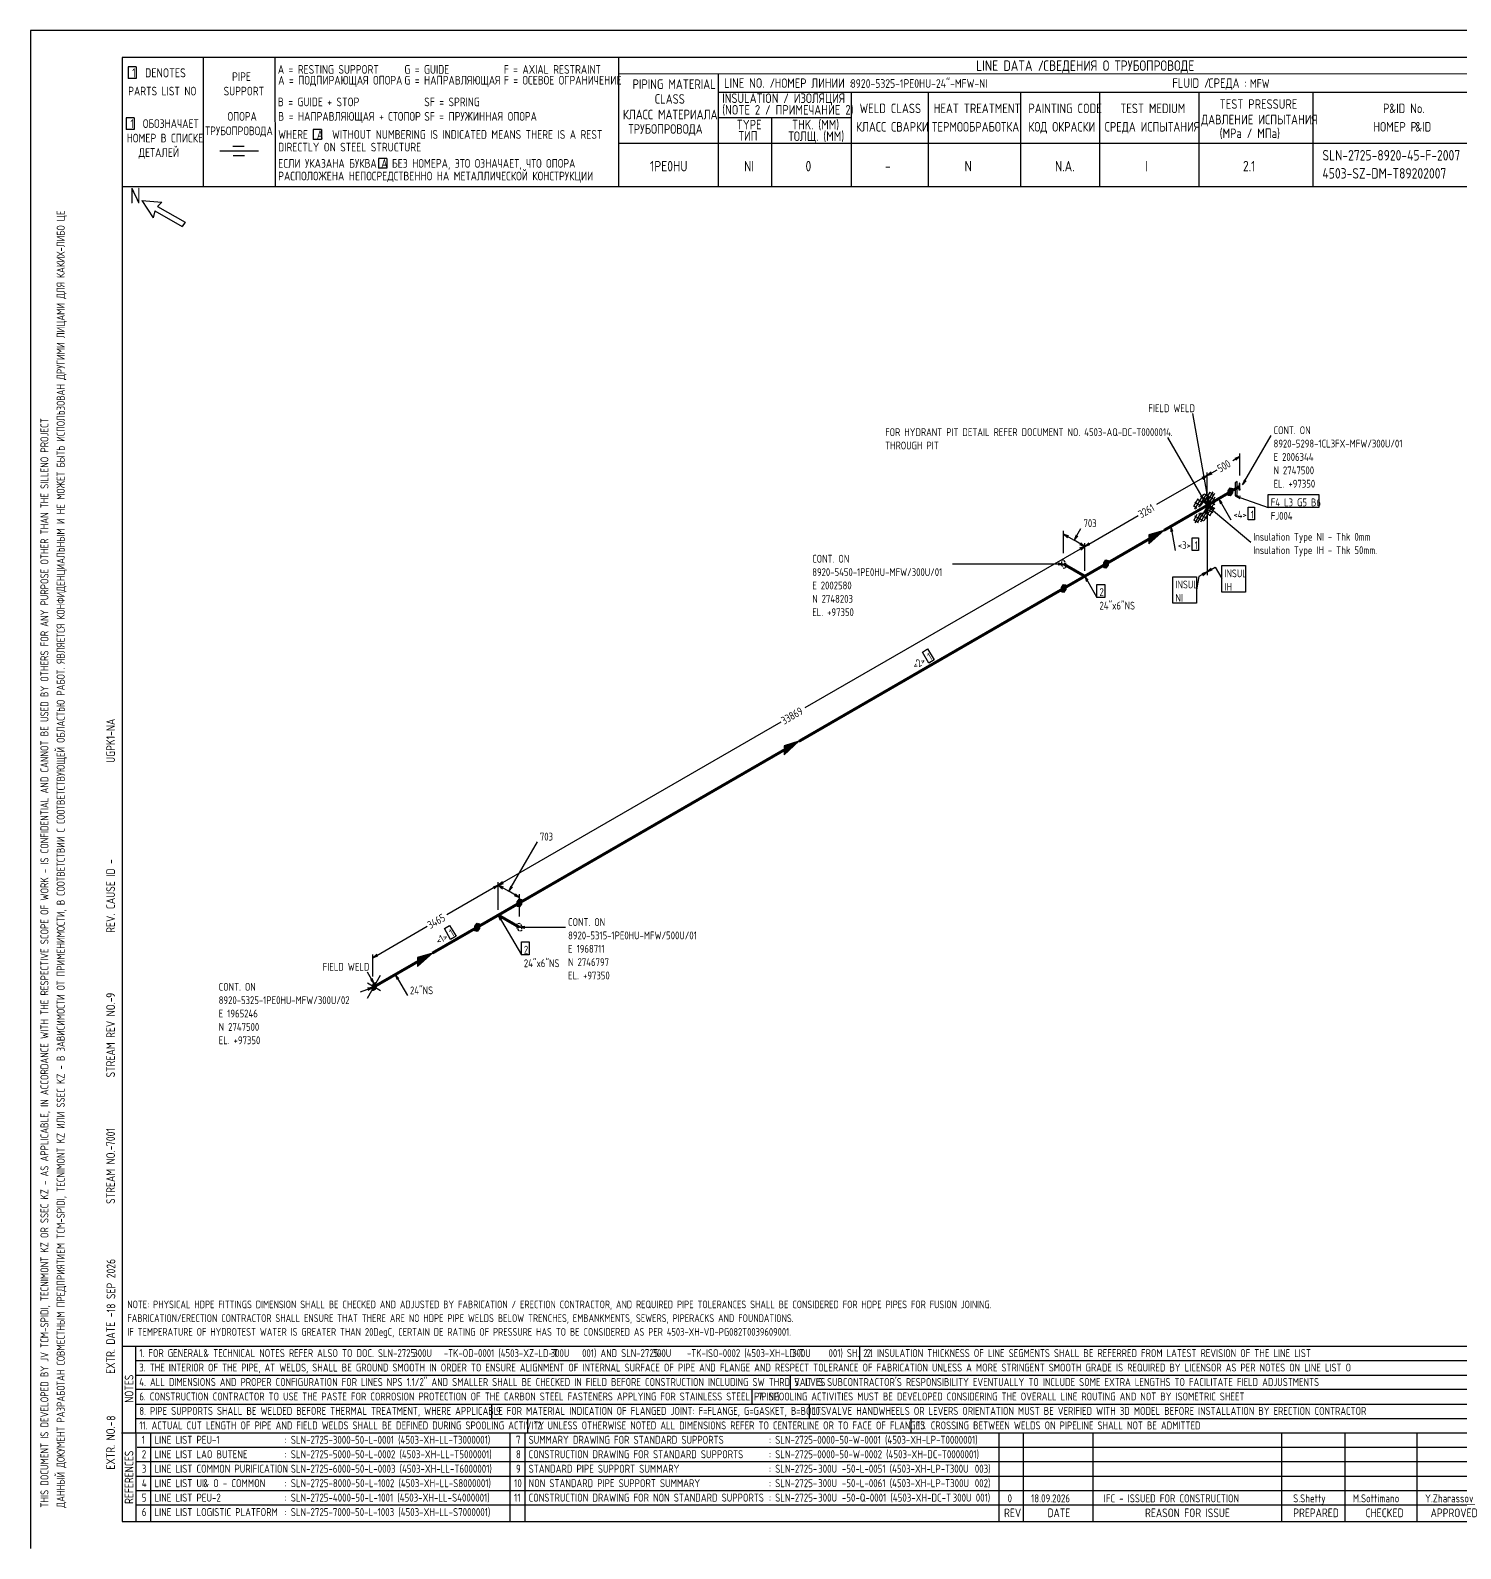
# Model space of a CAD drawing. Extents: x -1005 to 594, y -998 to 420.
# Drawn here: x 0 to 395.7, y 0 to 420 of the extents above; entities that cross this region are included whole.
import ezdxf

# ---------------------------------------------------------------- set-up
doc = ezdxf.new("R2010")
doc.units = 0
doc.linetypes.add('GT100', pattern=[0.8, 0.533333, -0.266667])
doc.styles.add('TTFN17', font='GOST type A')

msp = doc.modelspace()

# ---------------------------------------------------------------- linework, layer by layer
at = {"layer": 'GT_1', "flags": 128}
for points in [[(0, 420), (0, 0)], [(594, 420), (0, 420)], [(589.1, 412.5), (25.4, 412.5)], [(25.4, 412.5), (25.4, 7.5)], [(47.8, 412.5), (47.8, 376.7)], [(67.6, 412.5), (67.7, 376.7)], [(162.7, 412.5), (162.7, 376.7)], [(29.3, 409.9), (27.1, 409.9)], [(27.1, 409.9), (27.1, 406.7)], [(29.3, 409.9), (29.3, 406.7)], [(589.1, 408), (162.7, 407.9)], [(190.3, 407.8), (190.3, 376.7)], [(29.3, 406.7), (27.1, 406.7)], [(190.3, 402.9), (402.7, 402.9)], [(227.1, 402.9), (227.1, 376.7)], [(248.4, 402.9), (248.4, 376.8)], [(273.9, 402.9), (273.9, 376.7)], [(295.8, 402.9), (295.8, 376.7)], [(323.2, 402.9), (323.2, 376.7)], [(354.8, 402.9), (354.8, 376.8)], [(28.7, 395.8), (26.5, 395.8)], [(26.5, 395.8), (26.5, 392.6)], [(28.7, 395.8), (28.7, 392.6)], [(227.1, 395.8), (190.3, 395.8)], [(205, 395.8), (205, 376.7)], [(28.7, 392.6), (26.5, 392.6)], [(80.5, 392.6), (78.2, 392.6)], [(78.2, 392.6), (78.2, 389.8)], [(80.5, 392.6), (80.5, 389.8)], [(63.1, 386.6), (52.4, 386.6)], [(59.1, 387.9), (56, 387.9)], [(80.5, 389.8), (78.2, 389.8)], [(230.2, 388.7), (162.7, 388.7)], [(402.7, 388.7), (226.9, 388.7)], [(59.2, 385.3), (56.1, 385.3)], [(98.6, 384.6), (96.3, 384.6)], [(96.3, 384.6), (96.3, 381.9)], [(98.6, 384.6), (98.6, 381.9)], [(98.6, 381.9), (96.3, 381.9)], [(402.7, 376.7), (25.4, 376.7)], [(30.8, 372.9), (34, 368.1)], [(30.8, 372.9), (36.4, 372.5)], [(34.4, 370.1), (34, 368.1)], [(34.4, 370.1), (42, 365.7)], [(36.4, 372.5), (35.2, 371.3)], [(35.2, 371.3), (42.8, 366.9)], [(42.8, 366.9), (42, 365.7)], [(325.875, 289.625), (321.6, 314)], [(325.5, 288.575), (314.625, 307.4)], [(335.325, 294.275), (343.2, 307.925)], [(334.575, 296.825), (334.575, 302.975)], [(325.5, 296.825), (328.275, 298.475)], [(334.575, 302.075), (332.625, 300.95)], [(333.45, 301.1), (334.575, 302.075), (333.15, 301.55)], [(325.5, 296.825), (311.55, 288.8)], [(324.375, 295.85), (325.5, 296.825), (324.075, 296.3)], [(326.625, 297.8), (325.5, 296.825), (326.925, 297.35)], [(325.5, 291.575), (325.5, 297.725)], [(325.5, 291.575), (325.5, 297.725)], [(334.575, 294.05), (331.95, 292.55)], [(333.3, 293.075), (333.3, 291.275), (333.825, 291.575), (333.825, 295.175), (333.3, 294.875), (333.3, 293.075)], [(334.575, 292.85), (334.425, 292.775), (334.575, 294.725), (334.425, 294.65), (334.575, 292.85), (334.575, 294.725)], [(334.425, 294.65), (334.425, 292.775)], [(335.85, 295.7), (335.325, 294.275), (336.3, 295.4)], [(322.95, 290.375), (321.75, 288.275)], [(324.525, 291.725), (322.05, 287.525)], [(322.875, 290.3), (324.375, 289.4)], [(325.5, 292.175), (323.175, 288.125)], [(323.7, 291.125), (327.675, 288.8)], [(327.675, 290.9), (323.7, 283.925)], [(324.075, 285.65), (327.675, 291.95)], [(324.075, 289.85), (327.675, 287.75)], [(324.525, 289.7), (325.5, 288.575), (324.975, 290)], [(324.6, 291.8), (327.825, 290)], [(327.825, 289.925), (324.6, 284.3)], [(326.25, 292.25), (324.75, 289.625)], [(325.5, 287.75), (326.25, 288.125), (326.625, 289.175), (326.25, 289.85), (325.5, 289.4), (325.125, 288.35), (325.5, 287.75)], [(325.35, 291.05), (325.875, 289.625), (325.875, 291.125)], [(327.075, 292.325), (325.5, 289.625)], [(327.3, 291.575), (325.875, 289.1)], [(326.175, 292.25), (327.45, 291.5)], [(329.7, 289.325), (328.725, 290.45), (329.25, 289.025)], [(328.725, 290.45), (332.1, 284.6)], [(332.55, 292.025), (331.95, 291.2), (331.35, 291.35), (331.35, 292.625), (331.95, 293.45), (332.55, 293.3), (332.55, 292.025)], [(331.35, 292.6), (332.55, 292.6)], [(331.35, 292.4), (332.55, 292.4)], [(331.35, 292.2), (332.55, 292.2)], [(331.35, 292), (332.532, 292)], [(331.35, 291.8), (332.386, 291.8)], [(331.35, 291.6), (332.241, 291.6)], [(331.35, 291.4), (332.095, 291.4)], [(331.477, 292.8), (332.55, 292.8)], [(331.623, 293), (332.55, 293)], [(331.768, 293.2), (332.55, 293.2)], [(334.575, 293.825), (331.95, 292.325)], [(331.95, 292.175), (334.575, 293.675)], [(334.8, 291.05), (333.3, 291.275), (334.575, 290.525)], [(333.3, 291.275), (342.45, 287.975)], [(342.45, 291.575), (356.4, 291.575), (356.4, 287.975), (342.45, 287.975), (342.45, 291.575)], [(291.675, 277.25), (306.45, 285.8)], [(321.825, 288.425), (322.65, 287.825)], [(322.725, 286.1), (321.825, 284.525)], [(322.05, 285.725), (324.525, 284.3)], [(322.125, 289.475), (323.7, 288.575)], [(323.7, 286.475), (322.125, 283.775)], [(324.3, 286.4), (322.875, 283.925)], [(323.175, 286.325), (325.5, 284.975)], [(323.55, 286.55), (323.55, 286.55), (323.85, 286.4), (324.225, 286.4), (324.6, 286.625), (324.975, 286.925), (325.275, 287.3), (325.65, 287.825), (325.8, 288.35), (325.875, 288.8), (325.8, 289.25), (325.65, 289.55), (325.275, 289.7), (324.975, 289.7), (324.6, 289.55), (324.225, 289.325), (323.85, 288.875), (323.475, 288.35)], [(324.75, 286.625), (326.25, 285.875)], [(325.143, 288.4), (326.348, 288.4)], [(325.214, 288.6), (326.42, 288.6)], [(325.219, 288.2), (326.277, 288.2)], [(325.286, 288.8), (326.491, 288.8)], [(325.344, 288), (326, 288)], [(325.357, 289), (326.562, 289)], [(325.429, 289.2), (326.611, 289.2)], [(325.5, 289.4), (326.5, 289.4)], [(326.775, 287.825), (325.5, 288.575), (326.475, 287.45)], [(325.5, 288.575), (337.575, 278.45)], [(325.5, 287.525), (327.075, 286.625)], [(325.5, 287.075), (325.5, 269.3)], [(325.5, 287.075), (325.5, 269.3)], [(325.833, 289.6), (326.389, 289.6)], [(325.875, 288.65), (327.3, 287.675)], [(327.45, 287.9), (326.175, 285.65)], [(336.9, 288.125), (338.625, 288.125), (338.625, 284.6), (336.9, 284.6), (336.9, 288.125)], [(285.825, 275.375), (285.825, 281.525)], [(288.75, 278.975), (290.625, 282.2)], [(309.45, 279.275), (309.45, 277.925), (313.575, 281.675), (309.45, 280.475), (309.45, 278.075), (313.2, 281.45), (309.45, 280.4), (309.45, 278.3), (312.75, 281.225), (309.45, 280.175), (309.45, 278.45), (312.375, 280.925), (309.45, 280.025), (309.45, 278.6), (312, 280.775), (309.45, 279.875), (309.45, 278.75), (311.55, 280.475), (309.45, 279.725), (309.45, 278.975), (311.25, 280.325), (309.45, 279.5), (309.45, 279.125), (310.8, 280.025), (309.45, 279.35), (309.45, 279.275), (313.575, 281.675)], [(316.05, 281.375), (315.525, 282.8), (315.525, 281.3)], [(315.525, 282.8), (316.725, 276.125)], [(321.75, 284.6), (323.025, 283.85)], [(291.675, 277.25), (214.275, 232.55)], [(287.25, 280.1), (285.825, 280.625), (286.95, 279.65)], [(285.825, 280.625), (288.75, 278.975)], [(289.275, 280.4), (288.75, 278.975), (289.725, 280.1)], [(291.675, 277.25), (288.75, 278.975)], [(290.25, 277.775), (291.675, 277.25), (290.55, 278.225)], [(290.55, 276.275), (291.675, 277.25), (290.25, 276.725)], [(292.8, 278.225), (291.675, 277.25), (293.1, 277.775)], [(291.675, 270.5), (291.675, 278.15)], [(291.675, 270.5), (291.675, 278.15)], [(291.675, 270.5), (291.675, 278.15)], [(321.375, 279.65), (323.1, 279.65), (323.1, 276.125), (321.375, 276.125), (321.375, 279.65)], [(298.125, 272.075), (297.525, 271.25), (296.925, 271.4), (296.925, 272.675), (297.525, 273.5), (298.125, 273.35), (298.125, 272.075)], [(297.161, 273), (298.125, 273)], [(297.307, 273.2), (298.125, 273.2)], [(285.825, 272.375), (255.075, 272.375)], [(284.325, 272.15), (285.825, 272.375), (284.325, 272.6)], [(292.65, 267.875), (291.675, 269), (292.2, 267.575)], [(291.675, 269), (295.05, 263.15)], [(296.925, 272.6), (298.125, 272.6)], [(296.925, 272.4), (298.125, 272.4)], [(296.925, 272.2), (298.125, 272.2)], [(296.925, 272), (298.07, 272)], [(296.925, 271.8), (297.925, 271.8)], [(296.925, 271.6), (297.78, 271.6)], [(296.925, 271.4), (297.634, 271.4)], [(297.016, 272.8), (298.125, 272.8)], [(316.05, 268.85), (322.575, 268.85), (322.575, 261.5), (316.05, 261.5), (316.05, 268.85)], [(323.25, 268.925), (322.575, 265.25)], [(325.5, 270.2), (323.25, 268.925)], [(324.375, 269.225), (325.5, 270.2), (324.075, 269.675)], [(325.5, 270.2), (327.75, 271.55)], [(326.625, 271.175), (325.5, 270.2), (326.925, 270.725)], [(327.75, 271.55), (329.625, 268.325)], [(329.625, 271.925), (336.15, 271.925), (336.15, 264.575), (329.625, 264.575), (329.625, 271.925)], [(286.425, 265.325), (285.825, 264.5), (285.225, 264.65), (285.225, 265.925), (285.825, 266.75), (286.425, 266.6), (286.425, 265.325)], [(285.225, 265.8), (286.425, 265.8)], [(285.225, 265.6), (286.425, 265.6)], [(285.225, 265.4), (286.425, 265.4)], [(285.225, 265.2), (286.334, 265.2)], [(285.225, 265), (286.189, 265)], [(285.225, 264.8), (286.043, 264.8)], [(285.28, 266), (286.425, 266)], [(285.425, 266.2), (286.425, 266.2)], [(285.57, 266.4), (286.425, 266.4)], [(285.716, 266.6), (286.425, 266.6)], [(295.05, 266.75), (297.225, 266.75), (297.225, 263.15), (295.05, 263.15), (295.05, 266.75)], [(246.75, 248), (248.175, 248.9), (249.975, 245.825), (248.55, 244.925), (246.75, 248)], [(129.45, 183.5), (207.675, 228.725)], [(208.5, 220.925), (208.5, 219.575), (212.625, 223.325), (208.5, 222.125), (208.5, 219.725), (212.25, 223.1), (208.5, 222.05), (208.5, 219.95), (211.8, 222.875), (208.5, 221.825), (208.5, 220.1), (211.425, 222.575), (208.5, 221.675), (208.5, 220.25), (211.05, 222.425), (208.5, 221.525), (208.5, 220.4), (210.6, 222.125), (208.5, 221.375), (208.5, 220.625), (210.3, 221.975), (208.5, 221.15), (208.5, 220.775), (209.85, 221.675), (208.5, 221), (208.5, 220.925), (212.625, 223.325)], [(132.375, 181.85), (140.25, 195.5)], [(129.45, 183.5), (115.2, 175.325)], [(128.325, 182.525), (129.45, 183.5), (128.025, 182.975)], [(130.575, 184.475), (129.45, 183.5), (130.875, 184.025)], [(129.45, 176.75), (129.45, 184.4)], [(129.45, 176.75), (129.45, 184.4)], [(129.45, 176.75), (129.45, 184.4)], [(130.875, 182.975), (129.45, 183.5), (130.575, 182.525)], [(129.45, 183.5), (132.375, 181.85)], [(132.9, 183.275), (132.375, 181.85), (133.35, 182.975)], [(135.3, 180.125), (132.375, 181.85)], [(133.875, 180.65), (135.3, 180.125), (134.175, 181.1)], [(135.3, 174.875), (135.3, 181.025)], [(135.9, 178.325), (135.3, 177.5), (134.7, 177.65), (134.7, 178.925), (135.3, 179.75), (135.9, 179.6), (135.9, 178.325)], [(134.7, 178.8), (135.9, 178.8)], [(134.7, 178.6), (135.9, 178.6)], [(134.7, 178.4), (135.9, 178.4)], [(134.7, 178.2), (135.809, 178.2)], [(134.7, 178), (135.664, 178)], [(134.7, 177.8), (135.518, 177.8)], [(134.755, 179), (135.9, 179)], [(134.9, 179.2), (135.9, 179.2)], [(135.045, 179.4), (135.9, 179.4)], [(135.191, 179.6), (135.9, 179.6)], [(114.525, 171.575), (115.95, 172.4), (117.75, 169.4), (116.25, 168.5), (114.525, 171.575)], [(124.2, 171.575), (123.6, 170.75), (123, 170.9), (123, 172.175), (123.6, 173), (124.2, 172.85), (124.2, 171.575)], [(123.164, 172.4), (124.2, 172.4)], [(123.309, 172.6), (124.2, 172.6)], [(123.455, 172.8), (124.2, 172.8)], [(130.425, 174.125), (129.45, 175.25), (129.975, 173.825)], [(129.45, 175.25), (135.825, 164.225)], [(94.725, 163.475), (109.8, 172.175)], [(123, 172), (124.2, 172)], [(123, 171.8), (124.2, 171.8)], [(123, 171.6), (124.2, 171.6)], [(123, 171.4), (124.073, 171.4)], [(123, 171.2), (123.927, 171.2)], [(123, 171), (123.782, 171)], [(123.018, 172.2), (124.2, 172.2)], [(136.8, 172.1), (135.3, 171.875), (136.8, 171.65)], [(135.3, 171.875), (148.05, 171.875)], [(95.85, 164.45), (94.725, 163.475), (96.15, 164)], [(94.725, 158.225), (94.725, 164.375)], [(107.1, 162.35), (107.1, 161), (111.225, 164.75), (107.1, 163.55), (107.1, 161.15), (110.85, 164.525), (107.1, 163.475), (107.1, 161.375), (110.4, 164.3), (107.1, 163.25), (107.1, 161.525), (110.025, 164), (107.1, 163.1), (107.1, 161.675), (109.65, 163.85), (107.1, 162.95), (107.1, 161.825), (109.2, 163.55), (107.1, 162.8), (107.1, 162.05), (108.9, 163.4), (107.1, 162.575), (107.1, 162.2), (108.45, 163.1), (107.1, 162.425), (107.1, 162.35), (111.225, 164.75)], [(135.825, 167.825), (138, 167.825), (138, 164.225), (135.825, 164.225), (135.825, 167.825)], [(95.1, 156.275), (93.225, 159.5)], [(93.3, 152.3), (96.9, 158.6)], [(93.3, 156.5), (96.9, 154.4)], [(94.125, 157.4), (95.1, 156.275), (94.575, 157.7)], [(94.725, 154.4), (95.475, 154.775), (95.85, 155.825), (95.475, 156.5), (94.725, 156.05), (94.35, 155), (94.725, 154.4)], [(94.493, 155.4), (95.698, 155.4)], [(94.564, 155.6), (95.77, 155.6)], [(94.636, 155.8), (95.841, 155.8)], [(94.707, 156), (95.753, 156)], [(94.975, 156.2), (95.642, 156.2)], [(101.925, 157.7), (100.95, 158.825), (101.475, 157.4)], [(100.95, 158.825), (104.325, 152.975)], [(94.725, 155.225), (91.2, 153.95)], [(93.45, 154.475), (94.725, 155.225), (93.225, 155)], [(94.35, 155), (95.555, 155)], [(94.421, 155.2), (95.627, 155.2)], [(94.475, 154.8), (95.484, 154.8)], [(94.6, 154.6), (95.125, 154.6)], [(25.3, 56), (402.7, 56)], [(29.1, 56), (29.2, 7.5)], [(229.4, 56), (229.4, 52)], [(29.1, 52), (402.7, 52)], [(29.1, 48), (402.7, 48)], [(210.2, 48), (210.2, 44)], [(402.7, 44), (29.1, 44)], [(199.6, 44), (199.6, 40)], [(29.2, 40), (402.7, 40)], [(127.6, 40), (127.6, 36)], [(215.4, 40), (215.4, 36)], [(29.1, 36), (402.7, 36)], [(137.5, 36), (137.5, 32)], [(243.6, 36), (243.6, 32)], [(25.2, 32), (402.7, 32)], [(33.2, 32), (33.2, 7.6)], [(132.6, 32), (132.6, 7.6)], [(136.8, 32), (136.8, 7.6)], [(267.9, 32), (267.9, 7.5)], [(274.6, 32), (274.6, 7.5)], [(293.9, 32), (293.9, 7.5)], [(346.1, 32), (346.1, 7.5)], [(363.6, 32), (363.6, 7.5)], [(383.5, 32), (383.5, 7.5)], [(402.7, 28), (29.5, 28)], [(402.7, 24), (29.1, 24)], [(402.7, 20), (29.1, 20)], [(402.7, 16), (29.1, 16)], [(402.7, 12), (29.2, 12)], [(25.4, 7.5), (589.1, 7.5)], [(0, 0), (0, 0)]]:
    msp.add_lwpolyline(points, dxfattribs=at)
at = {"layer": 'GT_1', "const_width": 0.8, "flags": 128}
for points in [[(325.5, 288.575), (331.95, 292.325)], [(313.575, 281.675), (325.5, 288.575)], [(297.525, 272.375), (309.45, 279.275)], [(291.675, 269), (285.825, 272.375)], [(285.825, 265.625), (291.675, 269)], [(291.675, 269), (297.525, 272.375)], [(212.625, 223.325), (285.825, 265.625)], [(135.3, 178.625), (208.5, 220.925)], [(129.45, 175.25), (135.3, 178.625)], [(111.225, 164.75), (123.6, 171.875)], [(123.6, 171.875), (129.45, 175.25)], [(129.45, 175.25), (135.3, 171.875)], [(94.725, 155.225), (107.1, 162.35)]]:
    msp.add_lwpolyline(points, dxfattribs=at)
at = {"layer": 'GT_1', "linetype": 'GT100', "flags": 128}
for points in [[(285.225, 272.075), (285.825, 271.25), (286.425, 271.4), (286.425, 272.675), (285.825, 273.5), (285.225, 273.35), (285.225, 272.075)], [(135.9, 170.9), (135.3, 170.75), (134.7, 171.575), (134.7, 172.85), (135.3, 173), (135.9, 172.175), (135.9, 170.9)]]:
    msp.add_lwpolyline(points, dxfattribs=at)

# ---------------------------------------------------------------- texts
at = {"layer": 'GT_1', "style": 'TTFN17'}
for s, height, p in [('LINE DATA /', 2.8875, (261.633, 408.8)), ('СВЕДЕНИЯ О ТРУБОПРОВОДЕ', 2.8875, (280.233, 408.8)), (' 1  DENOTES', 2.5025, (26.875, 407)), (' PIPE', 2.4062, (54.561, 406)), ('A = RESTING SUPPORT', 2.40625, (68.461, 408)), ('A = ПОДПИРАЮЩАЯ ОПОРА', 2.40625, (68.561, 405)), ('G = GUIDE', 2.4062, (103.461, 408)), ('G = НАПРАВЛЯЮЩАЯ', 2.40625, (103.461, 405)), ('F = AXIAL RESTRAINT', 2.40625, (130.961, 408)), ('F = ОСЕВОЕ ОГРАНИЧЕНИЕ', 2.40625, (130.961, 405)), ('PARTS LIST NO', 2.40625, (27.061, 402)), ('SUPPORT', 2.4062, (53.461, 402)), ('PIPING MATERIAL', 2.64687, (166.597, 403.8)), ('LINE NO. /', 2.6469, (191.897, 404.1)), ('НОМЕР ЛИНИИ :', 2.59875, (205.89, 404.1)), ('8920-5325-1PE0HU-24"-MFW-NI', 2.40625, (226.861, 404.1)), ('FLUID /', 2.6469, (315.897, 404.1)), ('СРЕДА :', 2.6469, (325.897, 404.1)), ('MFW', 2.4062, (337.361, 404.1)), ('B = GUIDE + STOP', 2.40625, (68.461, 399)), ('SF = SPRING', 2.40625, (108.961, 399)), ('CLASS', 2.6469, (172.697, 399.7)), ('(NOTE 2 / ПРИМЕЧАНИЕ 2)', 2.64687, (191.397, 396.7)), ('INSULATION / ИЗОЛЯЦИЯ', 2.64687, (191.397, 399.9)), ('WELD CLASS', 2.6469, (229.397, 397.1)), ('HEAT TREATMENT', 2.64687, (249.897, 397.1)), ('PAINTING CODE', 2.64687, (276.097, 397.1)), ('TEST MEDIUM', 2.64687, (301.497, 397.1)), ('TEST PRESSURE', 2.64687, (328.997, 398.3)), ('P', 2.647, (374.197, 397.1)), ('&ID No.', 2.6469, (375.908, 397.1)), (' 1  ОБОЗНАЧАЕТ', 2.40625, (26.461, 393)), ('ОПОРА', 2.4062, (54.561, 395)), ('B = НАПРАВЛЯЮЩАЯ + СТОПОР', 2.40625, (68.561, 395)), ('SF = ПРУЖИННАЯ ОПОРА', 2.40625, (108.961, 395)), ('КЛАСС МАТЕРИАЛА', 2.64687, (163.897, 395.4)), ('TYPE', 2.6469, (195.397, 392.6)), ('THK. (MM)', 2.6469, (210.697, 392.6)), ('ДАВЛЕНИЕ ИСПЫТАНИЯ', 2.64687, (323.897, 394)), ('НОМЕР В СПИСКЕ', 2.40625, (26.661, 389)), ('ТРУБОПРОВОДА', 2.40625, (48.361, 391)), ('WHERE  A  WITHOUT NUMBERING IS INDICATED MEANS THERE IS A REST', 2.40625, (68.561, 390)), ('ТРУБОПРОВОДА', 2.64687, (165.397, 391.4)), ('ТИП', 2.6469, (195.897, 389.5)), ('ТОЛЩ. (ММ)', 2.6469, (209.697, 389.4)), ('КЛАСС СВАРКИ', 2.64687, (228.397, 392)), ('ТЕРМООБРАБОТКА', 2.64687, (249.397, 392)), ('КОД ОКРАСКИ', 2.64687, (276.097, 392)), ('СРЕДА ИСПЫТАНИЯ', 2.64687, (297.197, 392)), ('(MPa / МПа)', 2.64687, (328.997, 390.2)), ('НОМЕР P', 2.6469, (371.497, 392)), ('&ID', 2.6469, (383.097, 392)), ('ДЕТАЛЕЙ', 2.4062, (29.961, 385)), ('DIRECTLY ON STEEL STRUCTURE', 2.40625, (68.561, 386.5)), ('SLN-2725-8920-45-F-2007', 2.8875, (357.433, 384)), ('ЕСЛИ УКАЗАНА БУКВА A БЕЗ НОМЕРА, ЭТО ОЗНАЧАЕТ, ЧТО ОПОРА', 2.40625, (68.561, 382)), ('1PE0HU', 2.8875, (171.433, 381)), ('NI', 2.8875, (197.433, 381)), ('0', 2.888, (214.433, 381)), ('-', 2.888, (236.433, 381)), ('N', 2.888, (258.433, 381)), ('N.A.', 2.8875, (283.433, 381)), ('I', 2.888, (308.433, 381)), ('2.1', 2.8875, (335.433, 381)), ('РАСПОЛОЖЕНА НЕПОСРЕДСТВЕННО НА МЕТАЛЛИЧЕСКОЙ КОНСТРУКЦИИ', 2.40625, (68.561, 378.5)), ('4503-SZ-DM-T89202007', 2.8875, (357.433, 379)), ('N', 4.331, (27.55, 372.1)), ('FIELD WELD', 2.1656, (309.257, 314.375)), ('FOR HYDRANT PIT DETAIL REFER DOCUMENT NO. 4503-AQ-DC-T0000014.', 2.16562, (236.464, 307.775)), ('CONT. ON', 2.1656, (343.9, 308.3)), ('8920-5298-1CL3FX-MFW/300U/01', 2.16562, (343.9, 304.603)), ('THROUGH PIT', 2.16562, (236.464, 304.078)), ('E 2006344', 2.1656, (343.9, 300.905)), ('N 2747500', 2.1656, (343.9, 297.208)), ('EL. +97350', 2.1656, (343.9, 293.51)), ('F4 L3 G5 B6', 2.16562, (343.15, 288.35)), ('<4>', 2.1656, (332.8, 284.975)), ('1', 2.166, (337.624, 284.975)), ('FJ004', 2.1656, (343.15, 284.6)), ('703', 2.1656, (291.325, 282.575)), ('<3>', 2.1656, (317.425, 276.5)), ('1', 2.166, (322.094, 276.5)), ('Insulation Type NI - Thk 0mm', 2.16562, (338.275, 278.825)), ('Insulation Type IH - Thk 50mm.', 2.16562, (338.275, 275.128)), ('CONT. ON', 2.1656, (216.28, 272.75)), ('8920-5450-1PE0HU-MFW/300U/01', 2.16562, (216.28, 269.053)), ('INSUL', 2.1656, (330.325, 268.7)), ('E 2002580', 2.1656, (216.28, 265.355)), ('2', 2.166, (295.75, 263.525)), ('INSUL', 2.1656, (316.77, 265.625)), ('IH', 2.1656, (330.325, 265.003)), ('N 2748203', 2.1656, (216.28, 261.658)), ('24"x6"NS', 2.1656, (295.75, 259.775)), ('NI', 2.1656, (316.77, 261.928)), ('EL. +97350', 2.1656, (216.28, 257.96)), ('703', 2.1656, (140.95, 195.875)), ('CONT. ON', 2.1656, (148.75, 172.25)), ('8920-5315-1PE0HU-MFW/500U/01', 2.16562, (148.75, 168.553)), ('2', 2.166, (136.525, 164.6)), ('E 1968711', 2.1656, (148.75, 164.855)), ('FIELD WELD', 2.1656, (80.882, 159.875)), ('24"x6"NS', 2.1656, (136.525, 160.85)), ('N 2746797', 2.1656, (148.75, 161.158)), ('EL. +97350', 2.1656, (148.75, 157.46)), ('CONT. ON', 2.1656, (52.093, 154.325)), ('24"NS', 2.1656, (105.025, 153.35)), ('8920-5325-1PE0HU-MFW/300U/02', 2.16562, (52.093, 150.628)), ('E 1965246', 2.1656, (52.093, 146.93)), ('N 2747500', 2.1656, (52.093, 143.233)), ('EL. +97350', 2.1656, (52.093, 139.535)), ('NOTE: PHYSICAL HDPE FITTINGS DIMENSION SHALL BE CHECKED AND ADJUSTED BY FABRICATION / ERECTION CONTRACTOR, AND REQUIRED PIPE TOLERANCES SHALL BE CONSIDERED FOR HDPE PIPES FOR FUSION JOINING.', 2.1175, (26.818, 66.5)), ('FABRICATION/ERECTION CONTRACTOR SHALL ENSURE THAT THERE ARE NO HDPE PIPE WELDS BELOW TRENCHES, EMBANKMENTS, SEWERS, PIPERACKS AND FOUNDATIONS.', 2.1175, (26.818, 62.7)), ('IF TEMPERATURE OF HYDROTEST WATER IS GREATER THAN 20DegC, CERTAIN DE RATING OF PRESSURE HAS TO BE CONSIDERED AS PER 4503-XH-VD-PG082T0039609001.', 2.1175, (26.818, 58.9)), ('1. FOR GENERAL', 2.18487, (30.128, 53)), ('& TECHNICAL NOTES REFER ALSO TO DOC. SLN-2725-      -TK-OD-0001 (4503-XZ-LD-T      001) AND SLN-2725-      -TK-ISO-0002 (4503-XH-LD-T      001) SH. 2.1', 2.18487, (47.868, 53)), ('300U', 2.1849, (105.928, 53)), ('300U', 2.1849, (143.928, 53)), ('300U', 2.1849, (172.128, 53)), ('300U', 2.1849, (210.728, 53)), ('2. INSULATION THICKNESS OF LINE SEGMENTS SHALL BE REFERRED FROM LATEST REVISION OF THE LINE LIST', 2.18487, (231.328, 53)), ('3. THE INTERIOR OF THE PIPE, AT WELDS, SHALL BE GROUND SMOOTH IN ORDER TO ENSURE ALIGNMENT OF INTERNAL SURFACE OF PIPE AND FLANGE AND RESPECT TOLERANCE OF FABRICATION UNLESS A MORE STRINGENT SMOOTH GRADE IS REQUIRED BY LICENSOR AS PER NOTES ON LINE LIST O', 2.18487, (30.128, 49)), ('4. ALL DIMENSIONS AND PROPER CONFIGURATION FOR LINES NPS 1.1/2" AND SMALLER SHALL BE CHECKED IN FIELD BEFORE CONSTRUCTION INCLUDING SW THRD VALVES', 2.18487, (30.128, 45)), ("5. IT IS SUBCONTRACTOR'S RESPONSIBILITY EVENTUALLY TO INCLUDE SOME EXTRA LENGTHS TO FACILITATE FIELD ADJUSTMENTS", 2.18487, (211.328, 45)), ('6. CONSTRUCTION CONTRACTOR TO USE THE PASTE FOR CORROSION PROTECTION OF THE CARBON STEEL FASTENERS APPLYING FOR STAINLESS STEEL PIPING', 2.18487, (30.128, 41)), ('7. SPOOLING ACTIVITIES MUST BE DEVELOPED CONSIDERING THE OVERALL LINE ROUTING AND NOT BY ISOMETRIC SHEET', 2.18487, (201.328, 41)), ('8. PIPE SUPPORTS SHALL BE WELDED BEFORE THERMAL TREATMENT, WHERE APPLICABLE', 2.18487, (30.128, 37)), ('9. FOR MATERIAL INDICATION OF FLANGED JOINT: F=FLANGE, G=GASKET, B=BOLTS', 2.18487, (128.828, 37)), ('10. VALVE HANDWHEELS OR LEVERS ORIENTATION MUST BE VERIFIED WITH 3D MODEL BEFORE INSTALLATION BY ERECTION CONTRACTOR', 2.18487, (216.328, 37)), ('11. ACTUAL CUT LENGTH OF PIPE AND FIELD WELDS SHALL BE DEFINED DURING SPOOLING ACTIVITY', 2.18487, (30.128, 33)), ('12. UNLESS OTHERWISE NOTED ALL DIMENSIONS REFER TO CENTERLINE OR TO FACE OF FLANGES', 2.18487, (139.328, 33)), ('13. CROSSING BETWEEN WELDS ON PIPELINE SHALL NOT BE ADMITTED', 2.18487, (245.328, 33)), ('1', 2.214, (30.832, 29)), ('LINE LIST PEU-1', 2.21375, (34.332, 29)), (': SLN-2725-3000-50-L-0001 (4503-XH-LL-T3000001)', 2.21375, (70.332, 29)), ('7', 2.214, (134.332, 29)), ('SUMMARY DRAWING FOR STANDARD SUPPORTS', 2.21375, (137.832, 29)), (': SLN-2725-0000-50-W-0001 (4503-XH-LP-T0000001)', 2.21375, (204.332, 29)), ('2', 2.214, (30.832, 25)), ('LINE LIST LAO BUTENE', 2.21375, (34.332, 25)), (': SLN-2725-5000-50-L-0002 (4503-XH-LL-T5000001)', 2.21375, (70.332, 25)), ('8', 2.214, (134.332, 25)), ('CONSTRUCTION DRAWING FOR STANDARD SUPPORTS', 2.21375, (137.832, 25)), (': SLN-2725-0000-50-W-0002 (4503-XH-DC-T0000001)', 2.21375, (204.332, 25)), ('3', 2.214, (30.832, 21)), ('LINE LIST COMMON PURIFICATION', 2.21375, (34.332, 21)), (': SLN-2725-6000-50-L-0003 (4503-XH-LL-T6000001)', 2.21375, (70.332, 21)), ('9', 2.214, (134.332, 21)), ('STANDARD PIPE SUPPORT SUMMARY', 2.21375, (137.832, 21)), (': SLN-2725-      -50-L-0051 (4503-XH-LP-T      003)', 2.21375, (204.332, 21)), ('300U', 2.2138, (217.932, 21)), ('300U', 2.2138, (254.332, 21)), ('4', 2.214, (30.832, 17)), ('LINE LIST UI', 2.21375, (34.332, 17)), ('& O - COMMON', 2.21375, (47.849, 17)), (': SLN-2725-8000-50-L-1002 (4503-XH-LL-S8000001)', 2.21375, (70.332, 17)), ('10', 2.2138, (133.832, 17)), ('NON STANDARD PIPE SUPPORT SUMMARY', 2.21375, (137.832, 17)), (': SLN-2725-      -50-L-0061 (4503-XH-LP-T      002)', 2.21375, (204.332, 17)), ('300U', 2.2138, (217.932, 17)), ('300U', 2.2138, (254.432, 17)), ('5', 2.214, (30.832, 13)), ('LINE LIST PEU-2', 2.21375, (34.332, 13)), (': SLN-2725-4000-50-L-1001 (4503-XH-LL-S4000001)', 2.21375, (70.332, 13)), ('11', 2.2138, (133.832, 13)), ('CONSTRUCTION DRAWING FOR NON STANDARD SUPPORTS', 2.21375, (137.832, 13)), (': SLN-2725-      -50-Q-0001 (4503-XH-DC-T      001)', 2.21375, (204.332, 13)), ('300U', 2.2138, (217.932, 13)), ('300U', 2.2138, (255.132, 13)), ('0', 2.214, (270.332, 12.8)), ('18.09.2026', 2.2138, (276.832, 12.8)), ('IFC - ISSUED FOR CONSTRUCTION', 2.21375, (296.932, 12.8)), ('S.Shetty', 2.2138, (349.332, 12.8)), ('M.Sottimano', 2.21375, (365.832, 12.8)), ('Y.Zharassov', 2.21375, (385.832, 12.8)), ('6', 2.214, (30.832, 9)), ('LINE LIST LOGISTIC PLATFORM', 2.21375, (34.332, 9)), (': SLN-2725-7000-50-L-1003 (4503-XH-LL-S7000001)', 2.21375, (70.332, 9)), ('REV', 2.4062, (269.361, 8.7)), ('DATE', 2.4062, (281.361, 8.7)), ('REASON FOR ISSUE', 2.40625, (308.361, 8.7)), ('PREPARED', 2.4062, (349.361, 8.7)), ('CHECKED', 2.4062, (369.361, 8.7)), ('APPROVED', 2.4062, (387.361, 8.7))]:
    msp.add_text(s, height=height, dxfattribs=at).set_placement(p)
for s, height, rotation, p in [('ДАННЫЙ ДОКУМЕНТ РАЗРАБОТАН СОВМЕСТНЫМ ПРЕДПРИЯТИЕМ TCM-SPIDI, TECNIMONT KZ ИЛИ SSEC KZ - В ЗАВИСИМОСТИ ОТ ПРИМЕНИМОСТИ, В СООТВЕТСТВИИ С СООТВЕТСТВУЮЩЕЙ ОБЛАСТЬЮ РАБОТ. ЯВЛЯЕТСЯ КОНФИДЕНЦИАЛЬНЫМ И НЕ МОЖЕТ БЫТЬ ИСПОЛЬЗОВАН ДРУГИМИ ЛИЦАМИ ДЛЯ КАКИХ-ЛИБО ЦЕ', 2.21375, 90, (9.5, 11.332)), ('THIS DOCUMENT IS DEVELOPED BY JV TCM-SPIDI, TECNIMONT KZ OR SSEC KZ - AS APPLICABLE, IN ACCORDANCE WITH THE RESPECTIVE SCOPE OF WORK - IS CONFIDENTIAL AND CANNOT BE USED BY OTHERS FOR ANY PURPOSE OTHER THAN THE SILLENO PROJECT', 2.21375, 90, (5, 11.332)), ('500', 2.1656, 30, (329.13, 297.627)), ('3261', 2.1656, 30, (307.275, 284.981)), ('1', 2.166, 30, (248.946, 245.613)), ('<2>', 2.1656, 30, (244.768, 243.201)), ('33869', 2.1656, 30, (208.509, 227.89)), ('UGPK1-NA', 2.4062, 90, (23.4, 217.361)), ('REV. CAUSE ID -', 2.40625, 90, (23.4, 170.361)), ('3465', 2.1656, 30, (110.64, 171.353)), ('<1>', 2.1656, 30, (112.918, 167.001)), ('1', 2.166, 30, (116.693, 169.18)), ('STREAM REV NO.-', 2.40625, 90, (23.4, 130.361)), ('9', 2.406, 90, (23.4, 152.361)), ('7001', 2.4062, 90, (23.4, 111.361)), ('STREAM NO.-', 2.40625, 90, (23.4, 95.361)), ('18 SEP 2026', 2.40625, 90, (23.5, 65.361)), ('EXTR. DATE -', 2.40625, 90, (23.4, 48.361)), ('NOTES', 2.4062, 90, (28.5, 40.361)), ('EXTR. NO.-', 2.4062, 90, (23.4, 21.861)), ('8', 2.406, 90, (23.5, 35.361)), ('REFERENCES', 2.4062, 90, (28.5, 12.361))]:
    msp.add_text(s, height=height, rotation=rotation, dxfattribs=at).set_placement(p)

doc.saveas('drawing.dxf')
